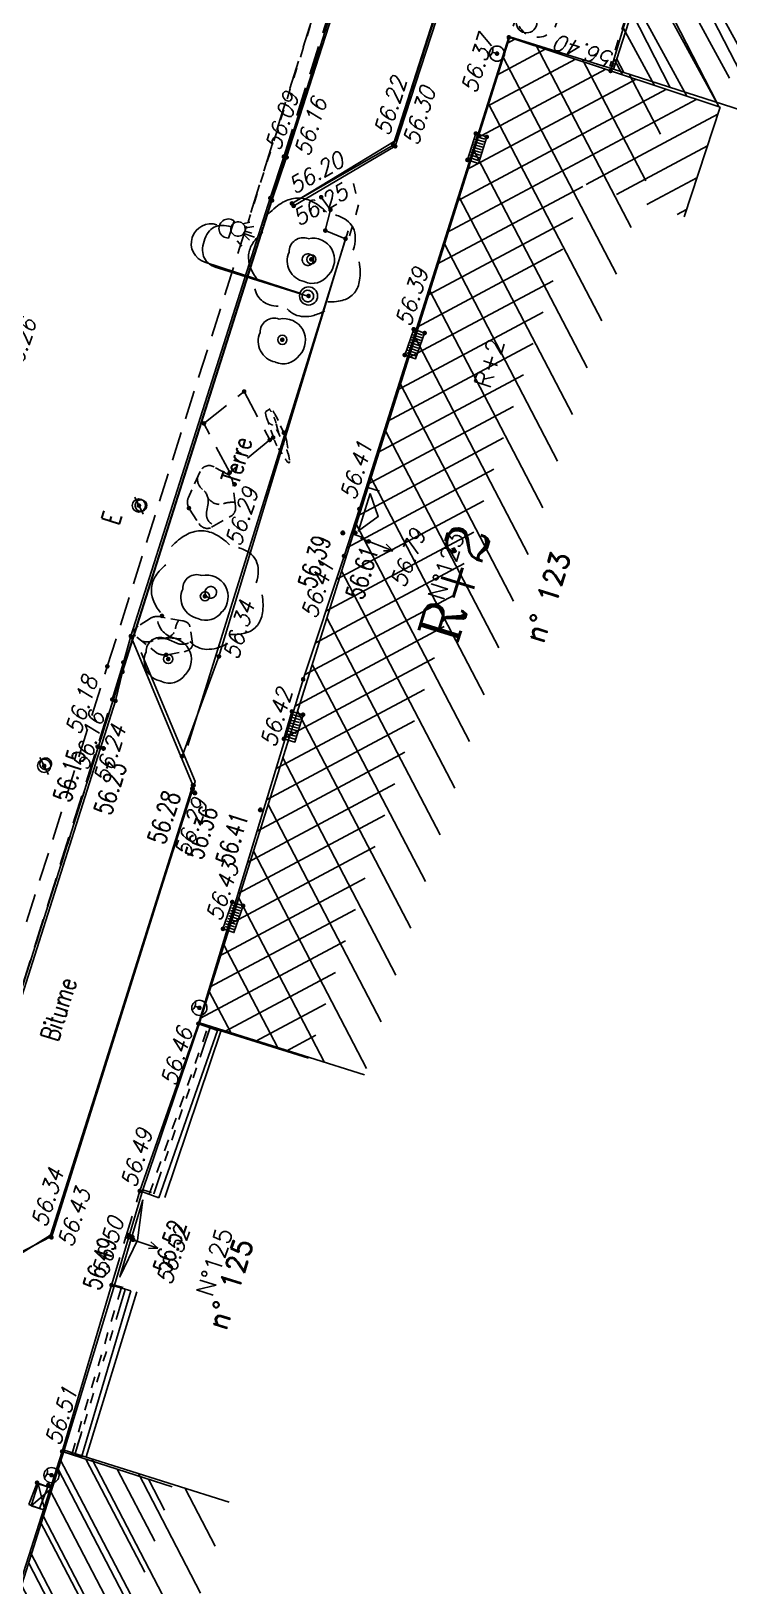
# Model space of a CAD drawing. Extents: x 661843 to 662062, y 6866352 to 6866909.
# Drawn here: x 661877.38 to 661889.47, y 6866403.12 to 6866430.06 of the extents above; entities that cross this region are included whole.
import ezdxf
from ezdxf.enums import TextEntityAlignment as Align

# ---------------------------------------------------------------- set-up
doc = ezdxf.new("R2010")
doc.units = 0
for name, pattern in [('CACHE', [0.375, 0.25, -0.125]), ('CONTINU', [0]), ('DISCONTINU', [0.75, 0.5, -0.25]), ('GRILLE', [0.4, 0.2, -0.2]), ('JSI_TCO', [1, 0.5, 0.5]), ('JSI_TCO2', [1, 0.5, 0.5]), ('JSI_TIC', [0.2, 0.08, 0.01, -0.1, 0.01])]:
    doc.linetypes.add(name, pattern=pattern)
doc.layers.get('0').update_dxf_attribs({"linetype": 'CONTINUOUS'})
for name, color, linetype in [('ALTI', 140, 'CONTINUOUS'), ('BATI', 6, 'CONTINUOUS'), ('BORDURE', 7, 'CONTINU'), ('GEO_AEP_S', 4, 'CONTINUOUS'), ('GEO_ALTI-PIC', 7, 'CONTINUOUS'), ('GEO_ALTI-PIC_REGARDS', 5, 'CONTINUOUS'), ('GEO_ALTI-PIC_SEUILS', 1, 'CONTINUOUS'), ('GEO_ALTICOT', 7, 'CONTINUOUS'), ('GEO_ARBRES', 3, 'CONTINUOUS'), ('GEO_BATI_DUR', 44, 'CONTINUOUS'), ('GEO_BATI_HACHURE', 44, 'CONTINUOUS'), ('GEO_BATI_NUMERO', 7, 'CONTINUOUS'), ('GEO_BATI_SEUIL', 7, 'CONTINUOUS'), ('GEO_BATI_TEXTE', 7, 'CONTINUOUS'), ('GEO_BORDURE', 7, 'CONTINUOUS'), ('GEO_CHANGE_REVET', 252, 'DISCONTINU'), ('GEO_DIVERS', 7, 'CONTINUOUS'), ('GEO_ECL_S', 30, 'CONTINUOUS'), ('GEO_ENTREE', 7, 'DISCONTINU'), ('GEO_EP_S', 5, 'CONTINUOUS'), ('GEO_HAIE_BORD', 3, 'DISCONTINU'), ('GEO_MUR', 1, 'CONTINUOUS'), ('GEO_MUR_S', 7, 'CONTINUOUS'), ('GEO_ROCHER', 252, 'CACHE'), ('GEO_SOUPIRAIL', 42, 'CONTINUOUS'), ('GEO_TROTTOIR_BAS', 7, 'CONTINUOUS'), ('GEO_TROTTOIR_BATEAU', 7, 'DISCONTINU'), ('GEO_TROTTOIR_HAUT', 252, 'CONTINUOUS'), ('HACHURE', 7, 'CONTINUOUS'), ('LIMITE', 7, 'CONTINUOUS'), ('OBJDIVERS', 104, 'CONTINUOUS'), ('OBJEAU', 4, 'CONTINUOUS'), ('OBJEP', 220, 'CONTINUOUS'), ('TEXTE', 7, 'CONTINUOUS'), ('VEGETATION', 3, 'CONTINUOUS'), ('VOIRIE', 7, 'CONTINUOUS')]:
    doc.layers.add(name, color=color, linetype=linetype)
doc.styles.add('5-2', font='romand.shx', dxfattribs={"height": 0.35})
doc.styles.add('7-2', font='romanc.shx', dxfattribs={"height": 0.7})
doc.styles.add('ROMANS', font='romans.shx', dxfattribs={"width": 0.95, "oblique": 13.5, "height": 5})
doc.styles.get("Standard").update_dxf_attribs({"font": 'romans.shx'})
doc.linetypes.add('JSI_MUD', pattern='A,0.0001,[130,jsi_form.shx,S=0.5,R=0,X=0.875,Y=0],-0.75', length=0.7501)
doc.linetypes.add('JSI_MUG', pattern='A,0.0001,[130,jsi_form.shx,S=0.5,R=0,X=-0.125,Y=0],-0.75', length=0.7501)

# ---------------------------------------------------------------- blocks, each defined once
blk = doc.blocks.new('PTTOPO')
at = {"color": 0, "const_width": 0.04}
blk.add_lwpolyline([(0, 0.02, 1), (0, -0.02, 1)], format="xyb", close=True, dxfattribs=at)
at = {"color": 0}
blk.add_point((0, 0), dxfattribs=at)
at = {"layer": 'GEO_ALTICOT', "style": 'ROMANS', "oblique": 13.5, "width": 0.95}
blk.add_attdef('ALT', text='', height=0.28, dxfattribs=at).set_placement((0.1, -0.1), align=Align.TOP_LEFT)
blk = doc.blocks.new('P111')
blk.add_circle((0, 0), 0.5)
blk = doc.blocks.new('P051')
at = {"flags": 128}
blk.add_lwpolyline([(0, 0), (0, -0.081)], dxfattribs=at)
blk.add_circle((0, 0), 0.131)
blk.add_arc((0, -0.231), 0.15, 57.9336, 122.0664)
blk = doc.blocks.new('P401')
blk.add_circle((0, 0), 0.1062)
for centre, radius, start, end in [((-0.054, 0.054), 0.4878, 83.66, 186.35), ((0.108, 0.2322), 0.3258, 357.14, 109.34), ((-0.0972, -0.054), 0.4464, 173.05, 254.63), ((0, -0.0378), 0.5004, 244.27, 30.44)]:
    blk.add_arc(centre, radius, start, end)
blk = doc.blocks.new('P501', base_point=(67.75, 30))
for p, q in [((67.75, 30.209), (67.75, 32.519)), ((68.869, 32.169), (68.449, 32.169)), ((68.449, 31.959), (68.365, 31.819)), ((68.659, 31.889), (68.659, 31.609)), ((68.869, 31.959), (68.953, 31.819))]:
    blk.add_line(p, q)
blk.add_circle((67.75, 30), 0.209)
for centre, radius, start, end in [((68.205, 32.52), 0.454, 0.01, 180), ((68.66, 32.24), 0.221, 341.57, 198.44)]:
    blk.add_arc(centre, radius, start, end)
blk = doc.blocks.new('P347')
blk.add_lwpolyline([(0, 0), (1, 0), (1, 1), (0, 1)], close=True)
at = {"flags": 128}
for points in [[(0.1, 0.1), (0.1, 0.9)], [(0.2, 0.1), (0.2, 0.9)], [(0.3, 0.1), (0.3, 0.9)], [(0.4, 0.1), (0.4, 0.9)], [(0.5, 0.1), (0.5, 0.9)], [(0.6, 0.1), (0.6, 0.9)], [(0.7, 0.1), (0.7, 0.9)], [(0.8, 0.1), (0.8, 0.9)], [(0.9, 0.1), (0.9, 0.9)]]:
    blk.add_lwpolyline(points, dxfattribs=at)
blk = doc.blocks.new('P013', base_point=(17.75, 45))
for p, q in [((17.709, 45.199), (17.75, 45.299)), ((17.75, 44.899), (17.75, 45.299)), ((17.75, 45.299), (17.789, 45.199))]:
    blk.add_line(p, q)
blk = doc.blocks.new('P210')
at = {"layer": 'GEO_ROCHER', "linetype": 'CACHE'}
for p, q in [((0.525, 0.474), (0.088, 0.169)), ((0.968, 0.21), (0.804, 0.429)), ((0.818, -0.346), (0.987, 0.048)), ((0.001, -0.021), (0.031, -0.315)), ((0.371, -0.082), (0.266, -0.205)), ((0.215, -0.475), (0.649, -0.462))]:
    blk.add_line(p, q, dxfattribs=at)
for centre, radius, start, end in [((0.594, 0.275), 0.215, 144.1733, 206.9533), ((0.642, 0.308), 0.203, 36.7123, 124.9313), ((0.206, 0), 0.206, 124.9313, 185.91), ((0.193, 0.071), 0.235, 319.4796, 26.9533), ((0.667, 0.041), 0.252, 188.1633, 262.2943), ((0.837, 0.112), 0.163, 336.8774, 36.7123), ((0.41, -0.328), 0.189, 139.4796, 230.284), ((0.559, -0.761), 0.557, 59.0334, 82.2943), ((0.209, -0.296), 0.179, 185.91, 271.7277), ((0.643, -0.271), 0.191, 271.7277, 336.8774)]:
    blk.add_arc(centre, radius, start, end, dxfattribs=at)
blk = doc.blocks.new('P014', base_point=(17.75, 43.5))
for p, q in [((17.709, 43.699), (17.75, 43.799)), ((17.75, 43.399), (17.75, 43.799)), ((17.75, 43.799), (17.789, 43.699))]:
    blk.add_line(p, q)
blk = doc.blocks.new('P350', base_point=(55.25, 52.5))
for p, q in [((56.249, 53.499), (55.25, 53.499)), ((55.25, 53.499), (55.25, 52.5)), ((56.249, 52.5), (56.249, 53.499)), ((55.25, 52.5), (56.249, 52.5))]:
    blk.add_line(p, q)
blk = doc.blocks.new('P091', base_point=(30.25, 66))
blk.add_line((30.326, 66.076), (30.172, 65.922))
blk.add_circle((30.25, 66), 0.076)
blk = doc.blocks.new('$B_200')
at = {"color": 0, "linetype": 'BYBLOCK', "flags": 128}
for points in [[(0, -0.5, -0.414214), (-0.5, 0, -0.414214), (0, 0.5)], [(0, -0.5, 0.414214), (0.5, 0, 0.414214), (0, 0.5)]]:
    blk.add_lwpolyline(points, format="xyb", dxfattribs=at)
blk = doc.blocks.new('$B_220')
at = {"color": 0, "linetype": 'BYBLOCK', "flags": 128}
for points in [[(0.297, 0.272, 0.039633), (0.273, 0.344, 0.053426), (0.241, 0.401, 0.147584), (0.154, 0.47, 0.071882), (0.099, 0.483, 0.058066), (0.036, 0.48, 0.043501), (-0.035, 0.463, 0.032041), (-0.113, 0.431)], [(-0.195, 0.351, 0.077685), (-0.303, 0.336, 0.115926), (-0.379, 0.292, 0.119307), (-0.426, 0.217, 0.082378), (-0.441, 0.113)], [(0.461, -0.046, 0.087593), (0.487, 0.033, 0.096392), (0.482, 0.113, 0.080457), (0.446, 0.192, 0.056881), (0.379, 0.272)], [(-0.441, 0.033, 0.03619), (-0.474, -0.044, 0.046233), (-0.492, -0.116, 0.121403), (-0.482, -0.245, 0.119181), (-0.41, -0.354, 0.044648), (-0.351, -0.401, 0.034835), (-0.277, -0.443)], [(0.379, -0.364, 0.076898), (0.431, -0.319, 0.090424), (0.461, -0.265, 0.083207), (0.472, -0.2, 0.062964), (0.461, -0.126)], [(-0.113, -0.443, 0.078382), (0.005, -0.498, 0.113914), (0.113, -0.503, 0.115194), (0.21, -0.458, 0.080222), (0.297, -0.364)]]:
    blk.add_lwpolyline(points, format="xyb", dxfattribs=at)
blk = doc.blocks.new('$B_130')
at = {"color": 0, "linetype": 'BYBLOCK', "flags": 128}
for points in [[(0, 0), (0, 0.812, -0.08), (0.012, 0.895, -0.117647), (0.047, 0.953, -0.117647), (0.105, 0.988, -0.08), (0.188, 1, -0.08), (0.27, 0.988, -0.117647), (0.328, 0.953, -0.117647), (0.363, 0.895, -0.08), (0.375, 0.812)], [(0.375, 0.688, -0.414214), (0.312, 0.75, -0.414214), (0.375, 0.812)], [(0.375, 0.688, 0.414214), (0.438, 0.75, 0.414214), (0.375, 0.812)]]:
    blk.add_lwpolyline(points, format="xyb", dxfattribs=at)
for points in [[(0.344, 0.688), (0.312, 0.625)], [(0.375, 0.688), (0.375, 0.625)], [(0.406, 0.688), (0.438, 0.625)]]:
    blk.add_lwpolyline(points, dxfattribs=at)
blk = doc.blocks.new('$B_030')
at = {"color": 0, "linetype": 'BYBLOCK', "flags": 128}
for points in [[(0, 0), (0, 1)], [(0, 1), (1, 1)], [(0, 1), (1, 0)], [(0, 0), (1, 1)], [(1, 0), (1, 1)], [(0, 0), (1, 0)]]:
    blk.add_lwpolyline(points, dxfattribs=at)
blk = doc.blocks.new('$B_027')
at = {"color": 0, "linetype": 'BYBLOCK', "flags": 128}
for points in [[(-0.5, -0.5), (0.5, -0.5), (0.5, -0.188)], [(-0.5, -0.5), (-0.5, -0.188)]]:
    blk.add_lwpolyline(points, dxfattribs=at)
blk.add_lwpolyline([(-0.406, -0.406), (0.406, -0.406), (0, -0.188)], close=True, dxfattribs=at)
blk = doc.blocks.new('$B_210')
at = {"linetype": 'CONTINUOUS'}
blk.add_hatch(color=0, dxfattribs=at).paths.add_polyline_path([(0, -0.5, -1), (0, 0.5, -1)])
at = {"color": 0, "linetype": 'BYBLOCK', "flags": 128}
blk.add_lwpolyline([(0, -0.5, -1), (0, 0.5, -1)], format="xyb", close=True, dxfattribs=at)
blk = doc.blocks.new('H217')
for p, q in [((0, 1), (-0.25, 1)), ((0, 0), (0, 1)), ((0, 0), (-0.25, 0))]:
    blk.add_line(p, q)
blk.add_lwpolyline([(-0.083, 0.1), (-0.083, 0.9), (-0.379, 0.5)], close=True)

msp = doc.modelspace()

# ---------------------------------------------------------------- hatches: boundary and pattern name
at = {"layer": 'GEO_BATI_HACHURE'}
h = msp.add_hatch(dxfattribs=at)
h.set_pattern_fill('_U', color=256, scale=0.4, angle=118.6763, style=0, pattern_type=0)
h.set_pattern_definition([(118.6762646895, (0, 0), (-0.350938010198, -0.19194403611), [])])
h.paths.add_polyline_path([(661887.422, 6866429.366), (661887.982, 6866431.281), (661888.242, 6866432.103), (661892.491, 6866445.061), (661892.755, 6866445.921), (661892.857, 6866446.232), (661893.569, 6866448.373), (661893.935, 6866449.516), (661895.842, 6866448.913), (661889.321, 6866428.739)])
h = msp.add_hatch(dxfattribs=at)
h.set_pattern_fill('_U', color=256, scale=0.4, angle=208.0826, style=0, pattern_type=0)
h.set_pattern_definition([(208.08261, (0, 0), (0.188297649109, -0.3529079134), [])])
h.paths.add_polyline_path([(661880.28, 6866412.857), (661882.095, 6866418.824), (661882.803, 6866420.961), (661883.069, 6866421.776), (661885.658, 6866429.948), (661887.422, 6866429.366), (661889.321, 6866428.739), (661888.694, 6866426.84), (661886.953, 6866427.414), (661882.189, 6866412.261)])
h = msp.add_hatch(dxfattribs=at)
h.set_pattern_fill('_U', color=256, scale=0.4, angle=117.5763, style=0, pattern_type=0)
h.set_pattern_definition([(117.5763159494, (0, 0), (-0.35455800549, -0.185171868122), [])])
h.paths.add_polyline_path([(661875.07, 6866396.447), (661876.345, 6866400.511), (661876.652, 6866401.494), (661877.919, 6866405.447), (661879.823, 6866404.836), (661876.976, 6866395.844)])
at = {"layer": 'HACHURE', "linetype": 'CONTINUOUS', "ltscale": 2}
h = msp.add_hatch(dxfattribs=at)
h.set_pattern_fill('_USER', color=256, scale=0.6, angle=117.1788, style=0, pattern_type=0)
h.set_pattern_definition([(117.17884, (661958.265, 6866695.073), (-0.5337511, -0.2740616), [])])
h.paths.add_polyline_path([(661898.763, 6866455.48), (661898.912, 6866455.17), (661890.33, 6866428.476), (661887.474, 6866429.394), (661896.056, 6866456.088), (661895.846, 6866456.155), (661895.919, 6866456.401)])
h = msp.add_hatch(dxfattribs=at)
h.set_pattern_fill('_USER', color=256, scale=0.6, angle=117.5372, style=0, pattern_type=0)
h.set_pattern_definition([(117.53722, (661958.265, 6866695.073), (-0.5320264, -0.2773948), [])])
h.paths.add_polyline_path([(661885.673, 6866429.961), (661888.535, 6866429.061), (661883.16, 6866411.975), (661880.298, 6866412.875)])
h = msp.add_hatch(dxfattribs=at)
h.set_pattern_fill('_USER', color=256, scale=0.6, angle=117.4979, style=0, pattern_type=0)
h.set_pattern_definition([(117.4979, (661958.265, 6866695.073), (-0.5322167, -0.2770296), [])])
h.paths.add_polyline_path([(661877.952, 6866405.469), (661880.813, 6866404.567), (661877.974, 6866395.564), (661875.112, 6866396.466)])

# ---------------------------------------------------------------- linework, layer by layer
at = {"layer": 'BATI', "linetype": 'JSI_MUD', "ltscale": 0.08}
msp.add_line((661887.472, 6866429.509, 113.615), (661887.447, 6866429.433, 113.613), dxfattribs=at)
at = {"layer": 'BATI', "linetype": 'JSI_TCO2', "ltscale": 2, "elevation": 57.333, "flags": 128}
for points in [[(661898.763, 6866455.48), (661895.919, 6866456.401), (661895.846, 6866456.155), (661896.056, 6866456.088), (661887.474, 6866429.394)], [(661885.673, 6866429.961), (661880.298, 6866412.875)], [(661887.474, 6866429.394), (661885.678, 6866429.958)], [(661887.474, 6866429.394), (661890.33, 6866428.476)], [(661880.298, 6866412.875), (661883.16, 6866411.975)], [(661877.952, 6866405.469), (661875.112, 6866396.466)], [(661877.952, 6866405.469), (661880.813, 6866404.567)]]:
    msp.add_lwpolyline(points, dxfattribs=at)
at = {"layer": 'BATI', "linetype": 'JSI_TIC', "ltscale": 2, "elevation": 57.333, "flags": 128}
msp.add_lwpolyline([(661888.493, 6866432.788), (661887.409, 6866429.445)], dxfattribs=at)
at = {"layer": 'BORDURE', "linetype": 'JSI_TCO', "ltscale": 2, "elevation": 57.333, "flags": 128}
for points in [[(661910.834, 6866519.531), (661893.713, 6866465.482), (661881.4, 6866426.672)], [(661891.455, 6866452.203), (661889.907, 6866452.762), (661889.543, 6866451.66), (661890.73, 6866449.508), (661885.794, 6866433.861), (661885.311, 6866432.931), (661884.944, 6866432.047), (661883.689, 6866428.154), (661881.908, 6866427.073)], [(661881.399, 6866426.652), (661868.472, 6866385.866)], [(661882.873, 6866426.596), (661880.098, 6866417.679)], [(661879.286, 6866419.29), (661880.222, 6866417.057), (661877.719, 6866409.194), (661875.697, 6866407.943)]]:
    msp.add_lwpolyline(points, dxfattribs=at)
at = {"layer": 'GEO_BATI_DUR'}
for p, q in [((661887.422, 6866429.366, 56.402), (661887.982, 6866431.281, 56.392)), ((661883.069, 6866421.776, 56.408), (661885.658, 6866429.948, 56.372)), ((661885.658, 6866429.948, 56.372), (661887.422, 6866429.366, 56.402)), ((661887.422, 6866429.366, 56.464), (661889.321, 6866428.739, 56.464)), ((661889.321, 6866428.739, 56.464), (661888.694, 6866426.84, 56.464)), ((661882.803, 6866420.961, 56.41), (661883.069, 6866421.776, 56.408)), ((661882.095, 6866418.824, 56.418), (661882.803, 6866420.961, 56.41)), ((661880.28, 6866412.857, 56.464), (661882.095, 6866418.824, 56.418)), ((661882.189, 6866412.261, 56.464), (661880.28, 6866412.857, 56.464)), ((661876.652, 6866401.494, 56.537), (661877.919, 6866405.447, 56.51)), ((661877.919, 6866405.447, 56.534), (661879.823, 6866404.836, 56.534))]:
    msp.add_line(p, q, dxfattribs=at)
at = {"layer": 'GEO_BORDURE'}
msp.add_polyline3d([(661879.996, 6866417.491, 56.253), (661880.636, 6866419.222, 56.344), (661882.829, 6866426.458, 56.3), (661882.479, 6866426.6, 56.246), (661882.568, 6866426.962, 56.24), (661882.407, 6866427.179, 56.251)], dxfattribs=at)
at = {"layer": 'GEO_CHANGE_REVET'}
msp.add_polyline3d([(661868.198, 6866385.912, 56.364), (661868.676, 6866387.37, 56.364), (661872.232, 6866398.637, 56.268), (661875.271, 6866408.185, 56.2), (661878.702, 6866419.049, 56.183), (661882.837, 6866432.132, 56.091), (661885.478, 6866440.432, 56.028), (661889.099, 6866451.885, 55.984)], dxfattribs=at)
at = {"layer": 'GEO_ENTREE'}
msp.add_polyline3d([(661878.775, 6866408.329, 56.498), (661879.264, 6866409.96, 56.487)], dxfattribs=at)
at = {"layer": 'GEO_HAIE_BORD'}
msp.add_polyline3d([(661880.822, 6866422.406, 56.273), (661880.376, 6866423.258, 56.272), (661881.072, 6866423.812, 56.249), (661881.516, 6866422.972, 56.262), (661880.822, 6866422.406, 56.273)], dxfattribs=at)
at = {"layer": 'GEO_MUR'}
for p, q in [((661880.28, 6866412.857, 56.487), (661880.611, 6866412.742, 56.487)), ((661879.264, 6866409.96, 56.487), (661879.594, 6866409.844, 56.487)), ((661878.775, 6866408.329, 56.51), (661879.11, 6866408.23, 56.51)), ((661877.919, 6866405.447, 56.51), (661878.254, 6866405.347, 56.51))]:
    msp.add_line(p, q, dxfattribs=at)
at = {"layer": 'GEO_MUR', "flags": 128}
for points, elevation in [([(661879.594, 6866409.844), (661880.611, 6866412.742)], 56.487), ([(661878.254, 6866405.347), (661879.11, 6866408.23)], 56.51)]:
    msp.add_lwpolyline(points, dxfattribs=dict(at, elevation=elevation))
at = {"layer": 'GEO_MUR'}
for points in [[(661879.264, 6866409.96, 56.487), (661880.28, 6866412.857, 56.464)], [(661877.919, 6866405.447, 56.51), (661878.775, 6866408.329, 56.498)]]:
    msp.add_polyline3d(points, dxfattribs=at)
at = {"layer": 'GEO_MUR_S', "linetype": 'GRILLE', "flags": 128}
for points, elevation in [([(661879.429, 6866409.902), (661880.446, 6866412.8)], 56.487), ([(661878.086, 6866405.397), (661878.943, 6866408.279)], 56.51)]:
    msp.add_lwpolyline(points, dxfattribs=dict(at, elevation=elevation))
at = {"layer": 'GEO_TROTTOIR_BAS'}
for points in [[(661881.9, 6866427.07, 56.201), (661883.655, 6866428.081, 56.219), (661884.898, 6866431.957, 56.192), (661885.272, 6866432.912, 56.181), (661885.759, 6866433.837, 56.182), (661887.524, 6866439.264, 56.17), (661890.779, 6866449.484, 56.161), (661889.557, 6866451.741, 56.02)], [(661878.788, 6866418.476, 56.156), (661878.98, 6866419.117, 56.157), (661879.109, 6866419.574, 56.152), (661881.526, 6866427.163, 56.1), (661881.76, 6866427.88, 56.094), (661881.76, 6866427.88, 56.094)], [(661875.542, 6866408.032, 56.339), (661877.716, 6866409.168, 56.337), (661880.185, 6866416.991, 56.35), (661879.109, 6866419.574, 56.152)]]:
    msp.add_polyline3d(points, dxfattribs=at)
at = {"layer": 'GEO_TROTTOIR_BATEAU'}
for points in [[(661881.76, 6866427.88, 56.094), (661885.735, 6866440.459, 56.014)], [(661875.862, 6866409.176, 56.199), (661878.788, 6866418.476, 56.156)]]:
    msp.add_polyline3d(points, dxfattribs=at)
at = {"layer": 'GEO_TROTTOIR_HAUT'}
for points in [[(661878.965, 6866418.956, 56.283), (661881.555, 6866427.122, 56.231), (661881.808, 6866427.87, 56.162), (661885.856, 6866440.44, 56.092), (661889.425, 6866451.767, 56.022)], [(661881.931, 6866427.028, 56.252), (661883.69, 6866428.061, 56.301), (661884.934, 6866431.892, 56.31), (661885.352, 6866432.908, 56.29), (661885.804, 6866433.866, 56.292), (661887.564, 6866439.23, 56.27), (661890.787, 6866449.469, 56.206), (661889.599, 6866451.715, 56.08)], [(661875.542, 6866408.032, 56.339), (661875.89, 6866409.166, 56.227), (661878.844, 6866418.453, 56.237), (661878.965, 6866418.956, 56.283)], [(661877.734, 6866409.156, 56.432), (661880.196, 6866416.989, 56.288)]]:
    msp.add_polyline3d(points, dxfattribs=at)
at = {"layer": 'LIMITE', "linetype": 'JSI_MUG', "ltscale": 0.4}
for p, q in [((661880.488, 6866412.811, 113.788), (661880.36, 6866412.433, 113.789)), ((661879.019, 6866408.271, 113.821), (661878.902, 6866407.888, 113.823))]:
    msp.add_line(p, q, dxfattribs=at)
at = {"layer": 'LIMITE', "linetype": 'JSI_MUD', "ltscale": 0.4}
for p, q in [((661879.636, 6866410.292, 113.799), (661879.508, 6866409.913, 113.801)), ((661878.26, 6866405.793, 113.831), (661878.143, 6866405.41, 113.833))]:
    msp.add_line(p, q, dxfattribs=at)
at = {"layer": 'LIMITE', "linetype": 'JSI_TCO', "ltscale": 2, "elevation": 57.333, "flags": 128}
for points in [[(661880.298, 6866412.875), (661879.319, 6866409.977)], [(661880.677, 6866412.747), (661879.698, 6866409.849)], [(661878.828, 6866408.33), (661877.952, 6866405.469)], [(661879.211, 6866408.212), (661878.334, 6866405.352)]]:
    msp.add_lwpolyline(points, dxfattribs=at)
at = {"layer": 'LIMITE', "linetype": 'JSI_TIC', "ltscale": 2, "elevation": 57.333, "flags": 128}
for points in [[(661880.488, 6866412.811), (661879.508, 6866409.913)], [(661879.019, 6866408.271), (661878.143, 6866405.41)]]:
    msp.add_lwpolyline(points, dxfattribs=at)
at = {"layer": 'VOIRIE', "linetype": 'JSI_TIC', "ltscale": 2, "elevation": 57.333, "flags": 128}
for points in [[(661910.576, 6866519.613), (661893.455, 6866465.563), (661881.143, 6866426.754)], [(661890.73, 6866449.508), (661891.765, 6866449.212), (661885.678, 6866429.958)], [(661882.897, 6866426.511), (661883.056, 6866427.047), (661882.948, 6866427.486)], [(661881.399, 6866426.652), (661868.472, 6866385.866)]]:
    msp.add_lwpolyline(points, dxfattribs=at)
at = {"layer": 'VOIRIE', "linetype": 'JSI_TIC', "ltscale": 2}
msp.add_circle((661886.152, 6866430.298, 57.333), 0.35, dxfattribs=at)

# ---------------------------------------------------------------- block references
at = {"layer": 'ALTI', "linetype": 'CONTINUOUS'}
for p, xscale, yscale, rotation in [((661882.781, 6866421.362, 57.333), 0.0600000002551445, 0.0600000002551445, 252.5372176211544), ((661882.996, 6866421.363, 57.333), 0.0600000002551445, 0.0600000002551445, 252.5372176211544), ((661878.539, 6866417.656, 57.333), 0.0599999999332415, 0.0599999999332415, 252.4136169235153), ((661878.635, 6866417.628, 57.333), 0.0599999999332415, 0.0599999999332415, 252.4136169235153), ((661880.177, 6866416.929, 57.333), 0.0600000001734482, 0.0600000001734482, 252.3458839173867), ((661880.217, 6866416.857, 57.333), 0.0600000001734482, 0.0600000001734482, 252.3458839173867), ((661881.353, 6866416.563, 57.333), 0.0600000002551445, 0.0600000002551445, 252.5372176211544), ((661879.073, 6866409.191, 57.333), 0.0599999998793059, 0.0599999998793059, 251.3292329554568), ((661879.132, 6866409.166, 57.333), 0.0599999998793059, 0.0599999998793059, 251.3292329554568)]:
    msp.add_blockref('$B_210', p, dxfattribs=dict(at, xscale=xscale, yscale=yscale, rotation=rotation))
at = {"layer": 'GEO_AEP_S', "xscale": 1.500000000167626, "yscale": 1.500000000167626, "zscale": 1.500000000167626, "rotation": 72.00000000322989}
for p in [(661879.249, 6866421.836, 56.173), (661877.608, 6866417.325, 56.195)]:
    msp.add_blockref('P091', p, dxfattribs=at)
at = {"layer": 'GEO_ALTI-PIC'}
ref = msp.add_blockref('PTTOPO', (661885.658, 6866429.948, 56.372), dxfattribs=at)
ref.add_attrib('ALT', '56.37', dxfattribs={"layer": 'GEO_ALTICOT', "height": 0.28, "rotation": 72.4265, "style": 'ROMANS', "oblique": 13.5, "width": 0.95}).set_placement((661884.825, 6866429.046, 56.372), align=Align.TOP_LEFT)
ref = msp.add_blockref('PTTOPO', (661887.422, 6866429.366, 56.402), dxfattribs=at)
ref.add_attrib('ALT', '56.40', dxfattribs={"layer": 'GEO_ALTICOT', "height": 0.28, "rotation": 161.7309, "style": 'ROMANS', "oblique": 13.5, "width": 0.95}).set_placement((661887.416, 6866429.409, 56.402), align=Align.TOP_LEFT)
for p in [(661885.453, 6866429.666, 56.365), (661885.086, 6866428.282, 56.365), (661885.276, 6866428.222, 56.365), (661884.941, 6866427.824, 56.369), (661881.526, 6866427.163, 56.1), (661882.407, 6866427.179, 56.251), (661881.555, 6866427.122, 56.231), (661882.568, 6866426.962, 56.24), (661882.479, 6866426.6, 56.246), (661882.829, 6866426.458, 56.3), (661882.236, 6866426.101, 56.236), (661882.188, 6866425.467, 56.261), (661881.733, 6866424.708, 56.252), (661884.199, 6866424.825, 56.389), (661883.854, 6866424.444, 56.403), (661881.072, 6866423.812, 56.249), (661880.376, 6866423.258, 56.272), (661881.76, 6866423.097, 56.297), (661881.516, 6866422.972, 56.262), (661881.575, 6866423.013, 56.288), (661880.822, 6866422.406, 56.273), (661879.249, 6866421.836, 56.173), (661880.116, 6866421.791, 56.276), (661880.393, 6866420.264, 56.307), (661879.648, 6866419.924, 56.25), (661879.109, 6866419.574, 56.152), (661878.98, 6866419.117, 56.157), (661879.721, 6866419.249, 56.384), (661879.757, 6866419.176, 56.293), (661878.965, 6866418.956, 56.283), (661881.901, 6866418.268, 56.412), (661882.093, 6866418.212, 56.412), (661881.761, 6866417.793, 56.408), (661879.996, 6866417.491, 56.253), (661877.608, 6866417.325, 56.195), (661880.185, 6866416.991, 56.35), (661881.055, 6866414.901, 56.432), (661880.706, 6866414.501, 56.428), (661880.297, 6866413.133, 56.452), (661877.485, 6866404.905, 56.513), (661877.679, 6866404.863, 56.531), (661877.734, 6866405.036, 56.514)]:
    msp.add_blockref('PTTOPO', p, dxfattribs=at)
ref = msp.add_blockref('PTTOPO', (661883.655, 6866428.081, 56.219), dxfattribs=at)
ref.add_attrib('ALT', '56.22', dxfattribs={"layer": 'GEO_ALTICOT', "height": 0.28, "rotation": 72.2105, "style": 'ROMANS', "oblique": 13.5, "width": 0.95}).set_placement((661883.317, 6866428.312, 56.219), align=Align.TOP_LEFT)
ref = msp.add_blockref('PTTOPO', (661883.69, 6866428.061, 56.301), dxfattribs=at)
ref.add_attrib('ALT', '56.30', dxfattribs={"layer": 'GEO_ALTICOT', "height": 0.28, "rotation": 72.018, "style": 'ROMANS', "oblique": 13.5, "width": 0.95}).set_placement((661883.815, 6866428.143, 56.301), align=Align.TOP_LEFT)
ref = msp.add_blockref('PTTOPO', (661881.76, 6866427.88, 56.094), dxfattribs=at)
ref.add_attrib('ALT', '56.09', dxfattribs={"layer": 'GEO_ALTICOT', "height": 0.28, "rotation": 70.9341, "style": 'ROMANS', "oblique": 13.5, "width": 0.95}).set_placement((661881.428, 6866428.056, 56.094), align=Align.TOP_LEFT)
ref = msp.add_blockref('PTTOPO', (661881.808, 6866427.87, 56.162), dxfattribs=at)
ref.add_attrib('ALT', '56.16', dxfattribs={"layer": 'GEO_ALTICOT', "height": 0.28, "rotation": 72.1494, "style": 'ROMANS', "oblique": 13.5, "width": 0.95}).set_placement((661881.933, 6866427.952, 56.162), align=Align.TOP_LEFT)
ref = msp.add_blockref('PTTOPO', (661881.9, 6866427.07, 56.201), dxfattribs=at)
ref.add_attrib('ALT', '56.20', dxfattribs={"layer": 'GEO_ALTICOT', "height": 0.28, "rotation": 29.9361, "style": 'ROMANS', "oblique": 13.5, "width": 0.95}).set_placement((661881.805, 6866427.468, 56.201), align=Align.TOP_LEFT)
ref = msp.add_blockref('PTTOPO', (661881.931, 6866427.028, 56.252), dxfattribs=at)
ref.add_attrib('ALT', '56.25', dxfattribs={"layer": 'GEO_ALTICOT', "height": 0.28, "rotation": 30.4049, "style": 'ROMANS', "oblique": 13.5, "width": 0.95}).set_placement((661881.877, 6866426.91, 56.252), align=Align.TOP_LEFT)
ref = msp.add_blockref('PTTOPO', (661884.01, 6866424.891, 56.389), dxfattribs=at)
ref.add_attrib('ALT', '56.39', dxfattribs={"layer": 'GEO_ALTICOT', "height": 0.28, "rotation": 72, "style": 'ROMANS', "oblique": 13.5, "width": 0.95}).set_placement((661883.687, 6866425.005, 56.389), align=Align.TOP_LEFT)
ref = msp.add_blockref('PTTOPO', (661883.069, 6866421.776, 56.408), dxfattribs=at)
ref.add_attrib('ALT', '56.41', dxfattribs={"layer": 'GEO_ALTICOT', "height": 0.28, "rotation": 72.4265, "style": 'ROMANS', "oblique": 13.5, "width": 0.95}).set_placement((661882.729, 6866421.998, 56.408), align=Align.TOP_LEFT)
ref = msp.add_blockref('PTTOPO', (661880.907, 6866422.204, 56.295), dxfattribs=at)
ref.add_attrib('ALT', '56.29', dxfattribs={"layer": 'GEO_ALTICOT', "height": 0.28, "rotation": 72, "style": 'ROMANS', "oblique": 13.5, "width": 0.95}).set_placement((661880.742, 6866421.198, 56.295), align=Align.TOP_LEFT)
ref = msp.add_blockref('PTTOPO', (661882.803, 6866420.961, 56.41), dxfattribs=at)
ref.add_attrib('ALT', '56.41', dxfattribs={"layer": 'GEO_ALTICOT', "height": 0.28, "rotation": 71.6697, "style": 'ROMANS', "oblique": 13.5, "width": 0.95}).set_placement((661882.053, 6866419.944, 56.41), align=Align.TOP_LEFT)
ref = msp.add_blockref('PTTOPO', (661880.636, 6866419.222, 56.344), dxfattribs=at)
ref.add_attrib('ALT', '56.34', dxfattribs={"layer": 'GEO_ALTICOT', "height": 0.28, "rotation": 73.134, "style": 'ROMANS', "oblique": 13.5, "width": 0.95}).set_placement((661880.7, 6866419.23, 56.344), align=Align.TOP_LEFT)
ref = msp.add_blockref('PTTOPO', (661878.702, 6866419.049, 56.183), dxfattribs=at)
ref.add_attrib('ALT', '56.18', dxfattribs={"layer": 'GEO_ALTICOT', "height": 0.28, "rotation": 72.4588, "style": 'ROMANS', "oblique": 13.5, "width": 0.95}).set_placement((661877.968, 6866417.933, 56.183), align=Align.TOP_LEFT)
ref = msp.add_blockref('PTTOPO', (661882.095, 6866418.824, 56.418), dxfattribs=at)
ref.add_attrib('ALT', '56.42', dxfattribs={"layer": 'GEO_ALTICOT', "height": 0.28, "rotation": 73.0826, "style": 'ROMANS', "oblique": 13.5, "width": 0.95}).set_placement((661881.347, 6866417.712, 56.418), align=Align.TOP_LEFT)
ref = msp.add_blockref('PTTOPO', (661878.788, 6866418.476, 56.156), dxfattribs=at)
ref.add_attrib('ALT', '56.16', dxfattribs={"layer": 'GEO_ALTICOT', "height": 0.28, "rotation": 73.2893, "style": 'ROMANS', "oblique": 13.5, "width": 0.95}).set_placement((661878.099, 6866417.309, 56.156), align=Align.TOP_LEFT)
ref = msp.add_blockref('PTTOPO', (661878.844, 6866418.453, 56.237), dxfattribs=at)
ref.add_attrib('ALT', '56.24', dxfattribs={"layer": 'GEO_ALTICOT', "height": 0.28, "rotation": 71.9839, "style": 'ROMANS', "oblique": 13.5, "width": 0.95}).set_placement((661878.453, 6866417.089, 56.237), align=Align.TOP_LEFT)
ref = msp.add_blockref('PTTOPO', (661880.196, 6866416.989, 56.288), dxfattribs=at)
ref.add_attrib('ALT', '56.29', dxfattribs={"layer": 'GEO_ALTICOT', "height": 0.28, "rotation": 72, "style": 'ROMANS', "oblique": 13.5, "width": 0.95}).set_placement((661879.859, 6866415.811, 56.288), align=Align.TOP_LEFT)
ref = msp.add_blockref('PTTOPO', (661880.866, 6866414.966, 56.432), dxfattribs=at)
ref.add_attrib('ALT', '56.43', dxfattribs={"layer": 'GEO_ALTICOT', "height": 0.28, "rotation": 72, "style": 'ROMANS', "oblique": 13.5, "width": 0.95}).set_placement((661880.403, 6866414.702, 56.432), align=Align.TOP_LEFT)
ref = msp.add_blockref('PTTOPO', (661880.28, 6866412.857, 56.464), dxfattribs=at)
ref.add_attrib('ALT', '56.46', dxfattribs={"layer": 'GEO_ALTICOT', "height": 0.28, "rotation": 73.0826, "style": 'ROMANS', "oblique": 13.5, "width": 0.95}).set_placement((661879.621, 6866411.842, 56.464), align=Align.TOP_LEFT)
ref = msp.add_blockref('PTTOPO', (661879.264, 6866409.96, 56.487), dxfattribs=at)
ref.add_attrib('ALT', '56.49', dxfattribs={"layer": 'GEO_ALTICOT', "height": 0.28, "rotation": 73.3178, "style": 'ROMANS', "oblique": 13.5, "width": 0.95}).set_placement((661878.929, 6866410.081, 56.487), align=Align.TOP_LEFT)
ref = msp.add_blockref('PTTOPO', (661877.716, 6866409.168, 56.337), dxfattribs=at)
ref.add_attrib('ALT', '56.34', dxfattribs={"layer": 'GEO_ALTICOT', "height": 0.28, "rotation": 72.4818, "style": 'ROMANS', "oblique": 13.5, "width": 0.95}).set_placement((661877.377, 6866409.398, 56.337), align=Align.TOP_LEFT)
ref = msp.add_blockref('PTTOPO', (661877.734, 6866409.156, 56.432), dxfattribs=at)
ref.add_attrib('ALT', '56.43', dxfattribs={"layer": 'GEO_ALTICOT', "height": 0.28, "rotation": 72, "style": 'ROMANS', "oblique": 13.5, "width": 0.95}).set_placement((661877.834, 6866409.055, 56.432), align=Align.TOP_LEFT)
ref = msp.add_blockref('PTTOPO', (661878.775, 6866408.329, 56.498), dxfattribs=at)
ref.add_attrib('ALT', '56.50', dxfattribs={"layer": 'GEO_ALTICOT', "height": 0.28, "rotation": 73.3178, "style": 'ROMANS', "oblique": 13.5, "width": 0.95}).set_placement((661878.433, 6866408.553, 56.498), align=Align.TOP_LEFT)
ref = msp.add_blockref('PTTOPO', (661877.919, 6866405.447, 56.51), dxfattribs=at)
ref.add_attrib('ALT', '56.51', dxfattribs={"layer": 'GEO_ALTICOT', "height": 0.28, "rotation": 72.2299, "style": 'ROMANS', "oblique": 13.5, "width": 0.95}).set_placement((661877.614, 6866405.617, 56.51), align=Align.TOP_LEFT)
at = {"layer": 'GEO_ALTI-PIC_REGARDS'}
ref = msp.add_blockref('PTTOPO', (661876.552, 6866424.317, 56.263), dxfattribs=at)
ref.add_attrib('ALT', '56.26', dxfattribs={"layer": 'GEO_ALTICOT', "height": 0.28, "rotation": 72, "style": 'ROMANS', "oblique": 13.5, "width": 0.95}).set_placement((661876.896, 6866424.133, 56.263), align=Align.TOP_LEFT)
at = {"layer": 'GEO_ALTI-PIC_SEUILS'}
ref = msp.add_blockref('PTTOPO', (661883.23, 6866421.214, 56.788), dxfattribs=at)
ref.add_attrib('ALT', '56.79', dxfattribs={"layer": 'GEO_ALTICOT', "height": 0.28, "rotation": 68.8739, "style": 'ROMANS', "oblique": 13.5, "width": 0.95}).set_placement((661883.594, 6866420.493, 56.788), align=Align.TOP_LEFT)
ref = msp.add_blockref('PTTOPO', (661879.151, 6866409.114, 56.523), dxfattribs=at)
ref.add_attrib('ALT', '56.52', dxfattribs={"layer": 'GEO_ALTICOT', "height": 0.28, "rotation": 71.2781, "style": 'ROMANS', "oblique": 13.5, "width": 0.95}).set_placement((661879.543, 6866408.404, 56.523), align=Align.TOP_LEFT)
at = {"layer": 'GEO_ARBRES', "xscale": 0.7500000000838128, "yscale": 0.7500000000838128, "zscale": 0.7500000000838128, "rotation": 72.00000000322989}
for p in [(661882.236, 6866426.101, 56.236), (661881.733, 6866424.708, 56.252), (661880.393, 6866420.264, 56.307), (661879.757, 6866419.176, 56.293)]:
    msp.add_blockref('P401', p, dxfattribs=at)
at = {"layer": 'GEO_BATI_SEUIL', "xscale": 1.500000000305995, "yscale": 1.500000000305995, "zscale": 1.500000000305995, "rotation": 248.8738483966709}
msp.add_blockref('P013', (661883.23, 6866421.214, 56.788), dxfattribs=at)
at = {"layer": 'GEO_DIVERS', "xscale": 0.3599142677849159, "yscale": 0.3599142677849159, "zscale": 0.3599142677849159}
msp.add_blockref('P111', (661885.966, 6866430.206, 56.374), dxfattribs=at)
at = {"layer": 'GEO_DIVERS', "xscale": 0.405318491235456, "yscale": 0.1966144191101193, "rotation": 249.1593808715941}
msp.add_blockref('P350', (661877.485, 6866404.905, 56.513), dxfattribs=at)
at = {"layer": 'GEO_ECL_S', "xscale": 0.7500000000838128, "yscale": 0.7500000000838128, "zscale": 0.7500000000838128, "rotation": 72.00000000322989}
msp.add_blockref('P501', (661882.188, 6866425.467, 56.261), dxfattribs=at)
at = {"layer": 'GEO_ENTREE', "xscale": 1.499999999774139, "yscale": 1.499999999774139, "zscale": 1.499999999774139, "rotation": 251.2781130092172}
msp.add_blockref('P014', (661879.151, 6866409.114, 56.523), dxfattribs=at)
at = {"layer": 'GEO_EP_S'}
for p, rotation in [((661885.453, 6866429.666, 56.365), 251.6821980720419), ((661880.297, 6866413.133, 56.452), 249.7970970998635), ((661877.734, 6866405.036, 56.514), 252.1517787023211)]:
    msp.add_blockref('P051', p, dxfattribs=dict(at, rotation=rotation))
at = {"layer": 'GEO_ROCHER'}
for p, xscale, rotation in [((661881.76, 6866423.097, 56.297), 0.203326781453042, 204.3086915467007), ((661880.116, 6866421.791, 56.276), 0.8922014235181611, 27.59613176641557), ((661879.721, 6866419.249, 56.384), 0.6795002949893875, 96.14185346834442)]:
    msp.add_blockref('P210', p, dxfattribs=dict(at, xscale=xscale, rotation=rotation))
at = {"layer": 'GEO_SOUPIRAIL'}
for p, xscale, yscale, rotation in [((661885.086, 6866428.282, 56.365), 0.4799682699383937, 0.1999763231724501, 252.4786254754165), ((661884.01, 6866424.891, 56.389), 0.473727274141705, 0.2000035997480154, 250.7350682439306), ((661881.901, 6866418.268, 56.412), 0.4945811363502961, 0.2000164240598679, 253.616997317955), ((661880.866, 6866414.966, 56.432), 0.4918516135114371, 0.199959515593946, 251.0161660597067)]:
    msp.add_blockref('P347', p, dxfattribs=dict(at, xscale=xscale, yscale=yscale, rotation=rotation))
at = {"layer": 'LIMITE', "xscale": 0.850000000045914, "yscale": 0.850000000045914, "zscale": 0.850000000045914, "rotation": 162.537217339823}
msp.add_blockref('H217', (661883.215, 6866422.148, 57.333), dxfattribs=at)
at = {"layer": 'LIMITE', "linetype": 'CONTINUOUS', "xscale": 1.719430789538765, "yscale": 0.5000000000742785, "rotation": 253.4197746811858}
msp.add_blockref('$B_027', (661879.313, 6866409.082, 57.333), dxfattribs=at)
at = {"layer": 'OBJDIVERS', "linetype": 'CONTINUOUS', "xscale": 0.4000233242772976, "yscale": 0.2499999995714944, "rotation": 252.4973210785364}
msp.add_blockref('$B_030', (661877.502, 6866404.886, 57.333), dxfattribs=at)
at = {"layer": 'OBJEAU', "linetype": 'CONTINUOUS', "xscale": 0.2000000004162337, "yscale": 0.2000000004162337, "rotation": 252.4136169348683}
for p in [(661879.284, 6866421.835, 57.333), (661877.633, 6866417.362, 57.333)]:
    msp.add_blockref('$B_200', p, dxfattribs=at)
at = {"layer": 'OBJEP', "linetype": 'CONTINUOUS'}
for name, xscale, yscale, rotation in [('$B_130', 1.999999999709305, 1.999999999709305, 72.714243021812), ('$B_200', 0.199999999892382, 0.199999999892382, 72.71424300433097)]:
    msp.add_blockref(name, (661882.176, 6866425.465, 57.333), dxfattribs=dict(at, xscale=xscale, yscale=yscale, rotation=rotation))
at = {"layer": 'VEGETATION', "linetype": 'CONTINUOUS'}
for name, p, xscale, yscale, rotation in [('$B_220', (661882.177, 6866426.096, 57.333), 1.999999999709305, 1.999999999709305, 252.714243021812), ('$B_200', (661882.177, 6866426.096, 57.333), 0.199999999892382, 0.199999999892382, 252.714243004331), ('$B_220', (661880.495, 6866420.332, 57.333), 1.999999999709305, 1.999999999709305, 252.714243021812), ('$B_200', (661880.495, 6866420.332, 57.333), 0.199999999892382, 0.199999999892382, 252.714243004331)]:
    msp.add_blockref(name, p, dxfattribs=dict(at, xscale=xscale, yscale=yscale, rotation=rotation))

# ---------------------------------------------------------------- texts
at = {"layer": 'ALTI', "linetype": 'CONTINUOUS', "width": 0.75}
for s, rotation, p in [('56.39', 72.5372, (661882.581, 6866421.257, 57.333)), ('56.15', 72.4136, (661878.338, 6866417.552, 57.333)), ('56.28', 72.3459, (661879.976, 6866416.825, 57.333)), ('56.41', 72.5372, (661881.153, 6866416.458, 57.333)), ('56.49', 71.3292, (661878.87, 6866409.091, 57.333))]:
    msp.add_text(s, height=0.32, rotation=rotation, dxfattribs=at).set_placement(p, align=Align.RIGHT)
for s, rotation, p in [('56.61', 72.5372, (661883.101, 6866421.162, 57.333)), ('56.23', 72.4136, (661878.739, 6866417.428, 57.333)), ('56.36', 72.3459, (661880.321, 6866416.656, 57.333)), ('56.52', 71.3292, (661879.781, 6866409.488, 57.333))]:
    msp.add_text(s, height=0.32, rotation=rotation, dxfattribs=at).set_placement(p, align=Align.TOP_RIGHT)
at = {"layer": 'BATI', "style": '7-2'}
msp.add_text('R+2', height=0.7, rotation=72.586, dxfattribs=at).set_placement((661884.747, 6866419.41, 57.333))
at = {"layer": 'GEO_BATI_NUMERO'}
for s, p in [('N°123', (661884.53, 6866420.168)), ('N°125', (661880.52, 6866408.106))]:
    msp.add_text(s, height=0.3, rotation=72.4921, dxfattribs=at).set_placement(p)
at = {"layer": 'GEO_BATI_TEXTE'}
msp.add_text('R+2', height=0.3, rotation=72.4921, dxfattribs=at).set_placement((661885.332, 6866423.846))
at = {"layer": 'OBJEAU', "linetype": 'CONTINUOUS', "width": 0.75}
msp.add_text('E', height=0.32, rotation=72.4136, dxfattribs=at).set_placement((661878.958, 6866421.666, 57.333), align=Align.RIGHT)
at = {"layer": 'TEXTE', "linetype": 'CONTINUOUS', "width": 0.75}
for s, rotation, p in [('Terre', 72.7142, (661880.945, 6866422.624, 57.333)), ('Bitume', 72.4979, (661877.859, 6866413.11, 57.333))]:
    msp.add_text(s, height=0.32, rotation=rotation, dxfattribs=at).set_placement(p, align=Align.MIDDLE_CENTER)
at = {"layer": 'TEXTE', "style": '5-2'}
for s, p in [('n° 123', (661886.252, 6866419.427, 57.333)), ('n° 125', (661880.755, 6866407.525, 57.333))]:
    msp.add_text(s, height=0.35, rotation=72.4698, dxfattribs=at).set_placement(p)

doc.saveas('drawing.dxf')
